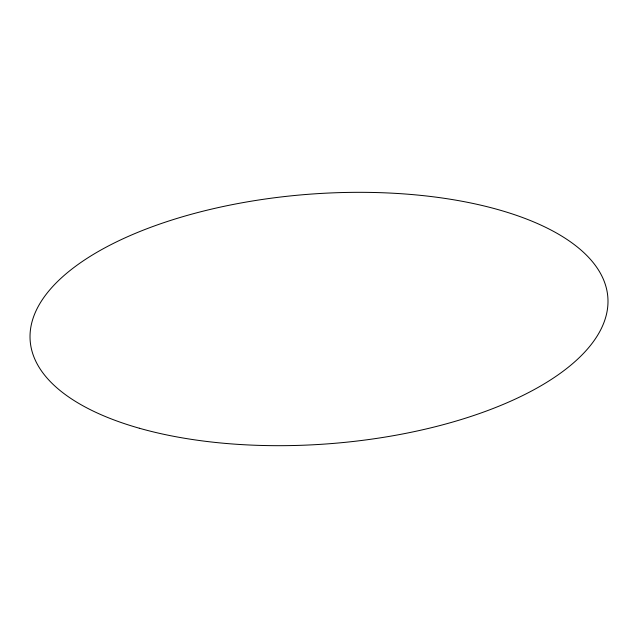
<?xml version="1.0" encoding="UTF-8"?>
<svg xmlns="http://www.w3.org/2000/svg" width="638" height="638" viewBox="0 0 638 638"><rect width="100%" height="100%" fill="white"/><g stroke="black" fill="none" stroke-linecap="round" stroke-linejoin="round"><path stroke-width="0.96" d="M139.339 428.234A289.652 125.16 -4.3 0 0 604.864 319.949A289.652 125.16 -4.3 0 0 212.797 208.825A289.652 125.16 -4.3 0 0 139.339 428.234"/></g></svg>
